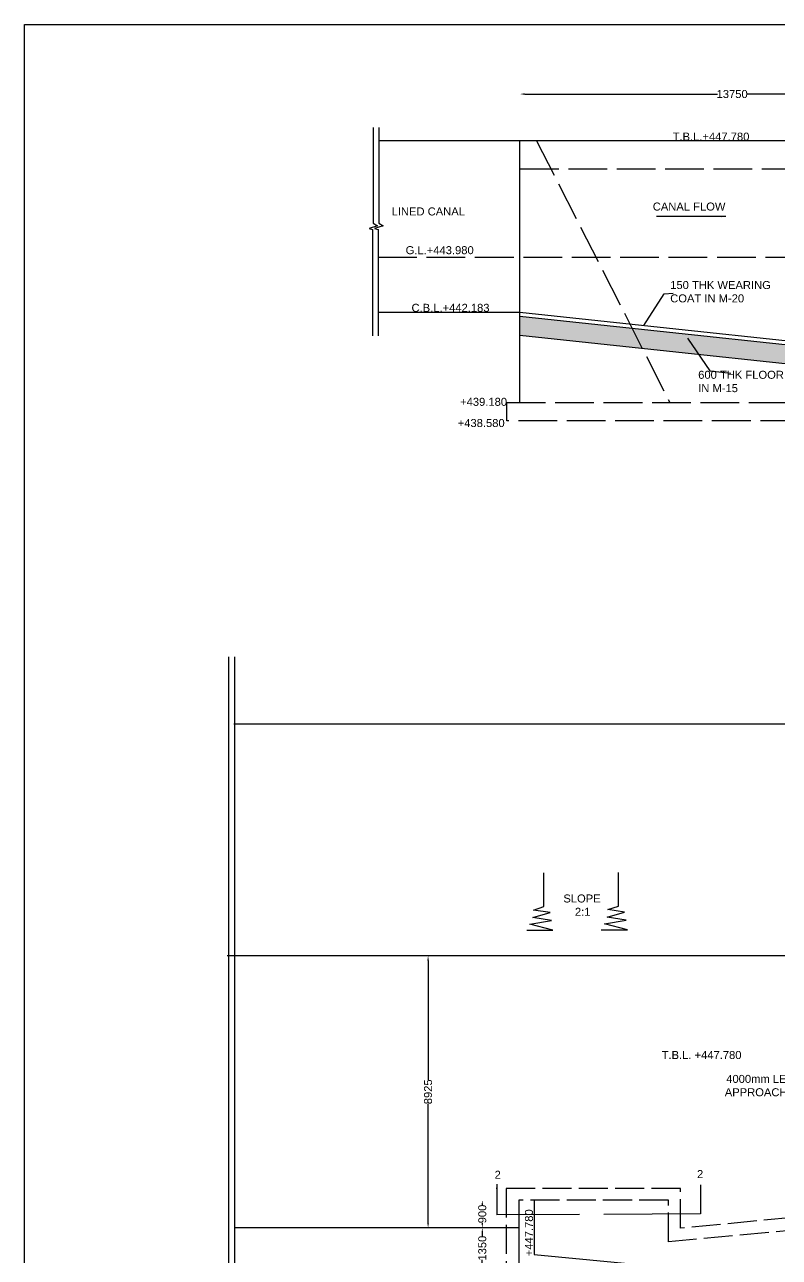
# Model space of a CAD drawing. Header units: millimetres. Extents: x -1552452794 to 662504, y 2311 to 4475819590.
# Drawn here: x 556365 to 579752, y 61522 to 99731 of the extents above; entities that cross this region are included whole.
import ezdxf

# ---------------------------------------------------------------- set-up
doc = ezdxf.new("R2010")
doc.units = ezdxf.units.MM
doc.header["$MEASUREMENT"] = 0
doc.linetypes.add('ACAD_ISO02W100', pattern=[15, 12, -3])
doc.layers.add('DIMENSION', color=7, linetype='Continuous')
doc.layers.add('DRAWING', color=7, linetype='Continuous')
doc.styles.get("Standard").update_dxf_attribs({"font": 'arial.ttf'})
doc.dimstyles.get("Standard").update_dxf_attribs({"dimtxt": 248, "dimasz": 150, "dimexe": 0.18, "dimexo": 0.0625, "dimgap": 0.09, "dimtad": 0, "dimtih": 1, "dimtoh": 1, "dimdec": 0, "dimzin": 0, "dimdsep": 46, "dimtxsty": 'Standard', "dimcen": 0.09, "dimse1": 1, "dimse2": 1, "dimadec": 0, "dimazin": 0, "dimtfac": 1, "dimtdec": 0, "dimtofl": 0, "dimtmove": 0, "dimatfit": 3, "dimfxl": 1, "dimtolj": 1, "dimtzin": 0, "dimarcsym": 0})

# ---------------------------------------------------------------- blocks, each defined once
blk = doc.blocks.new('*D14')
at = {"layer": 'Defpoints', "color": 0, "transparency": 16777216}
for p in [(571714, 97562), (584865, 97579), (584865, 97579)]:
    blk.add_point(p, dxfattribs=at)
at = {"layer": 'DRAWING', "color": 0, "lineweight": -2, "transparency": 16777216}
for p, q in [((571864, 97579), (577835, 97579)), ((584715, 97579), (578744, 97579))]:
    blk.add_line(p, q, dxfattribs=at)
at = {"layer": 'DRAWING', "color": 0, "transparency": 16777216}
for points in [[(571864, 97604), (571864, 97554), (571714, 97579)], [(584715, 97604), (584715, 97554), (584865, 97579)]]:
    blk.add_solid(points, dxfattribs=at)
at = {"layer": 'DRAWING', "color": 0, "transparency": 16777216, "insert": (578289, 97579), "char_height": 248, "attachment_point": 5}
blk.add_mtext('\\A1;13750', dxfattribs=at)
blk = doc.blocks.new('*D78')
at = {"layer": 'Defpoints', "color": 0, "transparency": 16777216}
for p in [(570547, 63292), (570547, 62439), (570547, 62439)]:
    blk.add_point(p, dxfattribs=at)
at = {"layer": 'DIMENSION', "color": 0, "lineweight": -2, "transparency": 16777216}
for p, q in [((570547, 63142), (570547, 63139)), ((570547, 62589), (570547, 62592))]:
    blk.add_line(p, q, dxfattribs=at)
at = {"layer": 'DIMENSION', "color": 0, "transparency": 16777216}
for points in [[(570522, 63142), (570572, 63142), (570547, 63292)], [(570522, 62589), (570572, 62589), (570547, 62439)]]:
    blk.add_solid(points, dxfattribs=at)
at = {"layer": 'DIMENSION', "color": 0, "transparency": 16777216, "insert": (570547, 62866), "char_height": 248, "attachment_point": 5, "rotation": 90}
blk.add_mtext('\\A1;900', dxfattribs=at)
blk = doc.blocks.new('*D79')
at = {"layer": 'Defpoints', "color": 0, "transparency": 16777216}
for p in [(570547, 62439), (570547, 61175), (570547, 61175)]:
    blk.add_point(p, dxfattribs=at)
at = {"layer": 'DIMENSION', "color": 0, "lineweight": -2, "transparency": 16777216}
for p, q in [((570547, 62289), (570547, 62165)), ((570547, 61325), (570547, 61449))]:
    blk.add_line(p, q, dxfattribs=at)
at = {"layer": 'DIMENSION', "color": 0, "transparency": 16777216}
for points in [[(570522, 62289), (570572, 62289), (570547, 62439)], [(570522, 61325), (570572, 61325), (570547, 61175)]]:
    blk.add_solid(points, dxfattribs=at)
at = {"layer": 'DIMENSION', "color": 0, "transparency": 16777216, "insert": (570547, 61807), "char_height": 248, "attachment_point": 5, "rotation": 90}
blk.add_mtext('\\A1;1350', dxfattribs=at)
blk = doc.blocks.new('*D102')
at = {"layer": 'Defpoints', "color": 0, "transparency": 16777216}
for p in [(568824, 70866), (568867, 70866), (568824, 62439)]:
    blk.add_point(p, dxfattribs=at)
at = {"layer": 'DIMENSION', "color": 0, "lineweight": -2, "transparency": 16777216}
for p, q in [((568867, 70716), (568867, 67024)), ((568867, 62589), (568867, 66281))]:
    blk.add_line(p, q, dxfattribs=at)
at = {"layer": 'DIMENSION', "color": 0, "transparency": 16777216}
for points in [[(568842, 70716), (568892, 70716), (568867, 70866)], [(568842, 62589), (568892, 62589), (568867, 62439)]]:
    blk.add_solid(points, dxfattribs=at)
at = {"layer": 'DIMENSION', "color": 0, "transparency": 16777216, "insert": (568867, 66653), "char_height": 248, "attachment_point": 5, "rotation": 90}
blk.add_mtext('\\A1;8925', dxfattribs=at)

msp = doc.modelspace()

# ---------------------------------------------------------------- hatches: boundary and pattern name
at = {"layer": 'DRAWING'}
h = msp.add_hatch(dxfattribs=at)
h.set_pattern_fill('AR-CONC', color=256, scale=30, style=0)
h.set_pattern_definition([(50, (279332.65, -8858.62), (215.17805, -18.82564), [22.5, -247.5]), (355, (279332.65, -8858.62), (-41.6254, 225.65764), [18, -198]), (100.4514, (279350.58, -8860.19), (173.55281, 206.83186), [19.12206, -210.34263]), (46.1842, (279332.65, -8798.62), (320.17231, -49.6557), [33.75, -371.25]), (96.6356, (279359.33, -8802.75), (280.3988, 292.23536), [28.6831, -315.5139]), (351.1842, (279332.65, -8798.62), (280.3986, 292.23558), [27, -297]), (21, (279362.65, -8813.62), (179.07212, -120.78567), [22.5, -247.5]), (326, (279362.65, -8813.62), (72.9946, 217.54501), [18, -198]), (71.4514, (279377.57, -8823.68), (252.06679, 96.75915), [19.12206, -210.34263]), (37.5, (279332.65, -8858.62), (3.647957, 99.868156), [0, -195.6, 0, -201, 0, -198.75]), (7.5, (279332.65, -8858.62), (78.92086, 118.323514), [0, -114.6, 0, -191.1, 0, -75.75]), (327.5, (279265.75, -8858.62), (160.14673, -6.766462), [0, -75, 0, -234, 0, -310.5]), (317.5, (279235.75, -8858.62), (174.95585, 30.031495), [0, -97.5, 0, -155.4, 0, -220.5])])
h.paths.add_polyline_path([(575183, 90326.4), (571713.7, 90698.7), (571713.7, 90110.9), (575499.2, 89704.7)])
h.paths.add_polyline_path([(575183, 90326.4), (575499.2, 89704.7), (584864.6, 88699.8), (584864.6, 89287.6)])
h.paths.add_polyline_path([(585362.7, 96131.3), (584864.6, 96131.3), (584864.6, 93200.3), (587764.8, 93200.3)])
h.paths.add_polyline_path([(585371.9, 94671), (586245.6, 94671), (586245.6, 93876), (585371.9, 93876)], flags=24)

# ---------------------------------------------------------------- linework, layer by layer
at = {"layer": 'DRAWING', "linetype": 'ACAD_ISO02W100', "ltscale": 75}
for p, q in [((576312.1, 63292.4), (571678.3, 63292.4)), ((576312.1, 62007.8), (576312.1, 63292.4)), ((583905.6, 62709.8), (576312.1, 62007.8))]:
    msp.add_line(p, q, dxfattribs=at)
at = {"layer": 'DRAWING', "ltscale": 75}
msp.add_line((571678.3, 63292.4), (571678.3, 50049), dxfattribs=at)
at = {"layer": 'DRAWING'}
msp.add_lwpolyline([(556365, 99730.7), (662503.6, 99730.7), (662503.6, 9614.6), (556365, 9614.6)], close=True, dxfattribs=at)
for points in [[(567169.5, 96544.9), (567169.5, 93575.5), (567298.4, 93499.2), (567037.6, 93413.4), (567148.9, 93381.7), (567148.9, 90081.2)], [(567340.9, 96544.9), (567340.9, 93575.5), (567469.8, 93499.2), (567209, 93413.4), (567320.3, 93381.7), (567320.3, 90081.2)], [(584864.6, 96131.3), (567357.7, 96131.3)], [(571713.7, 88023.4), (571713.7, 96131.3)], [(567320.3, 90820.7), (571713.7, 90820.7), (584864.6, 89409.6)], [(571713.7, 90698.7), (584864.6, 89287.6)], [(571713.7, 90110.9), (584864.6, 88699.8)], [(562694.4, 50049), (562694.4, 80130.9)], [(562874, 50049), (562874, 80130.9)], [(595817.2, 78043.6), (562848.2, 78043.6)], [(571923.6, 71662.5), (572731.7, 71662.5), (572022.9, 71847.2), (572694, 71966.9), (572108.5, 72055.8), (572646.1, 72209.7), (572129.1, 72288.4), (572457.8, 72401.3), (572457.8, 73442.9)], [(574234.9, 71673.5), (575043, 71673.5), (574334.2, 71858.1), (575005.3, 71977.9), (574419.8, 72066.8), (574957.4, 72220.7), (574440.3, 72299.3), (574769, 72412.2), (574769, 73453.8)], [(589621.5, 70865.9), (562640, 70865.9)], [(572150.8, 63292.4), (572150.8, 61610.9), (584765.4, 60397.2), (584744.3, 64525.4)], [(571678.3, 62439.3), (562874, 62439.3)]]:
    msp.add_lwpolyline(points, dxfattribs=at)
at = {"layer": 'DRAWING', "linetype": 'ACAD_ISO02W100', "ltscale": 100}
for points in [[(572231.4, 96131.3), (576354.1, 88023.4)], [(571713.7, 95256.7), (584864.6, 95256.7)], [(567320.3, 92528.8), (595817.2, 92528.8)]]:
    msp.add_lwpolyline(points, dxfattribs=at)
msp.add_lwpolyline([(584864.6, 87449.2), (571307.4, 87449.2), (571307.4, 88023.4), (584864.6, 88023.4)], close=True, dxfattribs=at)
at = {"layer": 'DRAWING', "linetype": 'ACAD_ISO02W100', "ltscale": 75}
msp.add_lwpolyline([(583531.2, 63077.5), (576687.2, 62426.4), (576687.2, 63655.6), (571281.7, 63655.6), (571281.7, 53965.8), (584756.3, 59490.4)], dxfattribs=at)

# ---------------------------------------------------------------- texts
at = {"layer": 'DRAWING', "char_height": 248, "attachment_point": 1}
for s, insert, width in [('T.B.L.+447.780', (576445, 96384.5), 4056.272), ('LINED CANAL ', (567737.2, 94064.6), 2251.058), ('CANAL FLOW', (575829.9, 94216.7), 2251.058), ('G.L.+443.980', (568171.3, 92864.4), 2251.058), ('150 THK WEARING COAT IN M-20', (576370.6, 91784), 3217.329), ('C.B.L.+442.183', (568353.7, 91077.3), 2251.058), ('600 THK FLOOR CONCRETE  IN M-15', (577237.2, 89001.9), 4786.402), (' +439.180', (569763.1, 88164.1), 2251.058), (' +438.580', (569688.8, 87506.5), 2251.058), ('\\pi103.5457;SLOPE \\P\\pi460.23601;2:1', (572955.7, 72769.6), 1328.336), ('\\pi541.56704;T.B.L. +447.780', (575563, 67918), 3533.53), ('\\pi158.90109;4000mm LENGTH \\P\\pi113.39495;APPROACH SLAB', (577947.8, 67177.4), 3134.954), ('2', (570928.6, 64206.3), 2251.058), ('2', (577200.9, 64227.6), 2251.058)]:
    msp.add_mtext(s, dxfattribs=dict(at, insert=insert, width=width))
at = {"layer": 'DRAWING', "insert": (571868, 61364.4), "char_height": 248, "width": 2251.058, "attachment_point": 1, "rotation": 90}
msp.add_mtext('  +447.780', dxfattribs=at)

# ---------------------------------------------------------------- dimensions: what is measured, and where the dimension line sits
at = {"layer": 'DIMENSION'}
for base, p1, p2, text, picture, middle in [((568866.6, 70865.9), (568824.4, 62439.3), (568824.4, 70865.9), '8925', '*D102', (568866.6, 66652.6)), ((570546.8, 62439.3), (570546.8, 63292.4), (570546.8, 62439.3), '900', '*D78', (570546.8, 62865.8)), ((570546.8, 61174.8), (570546.8, 62439.3), (570546.8, 61174.8), '1350', '*D79', (570546.8, 61807.1))]:
    dim = msp.add_linear_dim(base=base, p1=p1, p2=p2, angle=90, text=text, dimstyle='Standard', dxfattribs=at)
    dim.commit()
    dim.dimension.update_dxf_attribs({"geometry": picture, "text_midpoint": middle, "text_rotation": 90})
at = {"layer": 'DRAWING'}
dim = msp.add_linear_dim(base=(584864.6, 97579.3), p1=(571713.7, 97562.3), p2=(584864.6, 97579.3), text='13750', dimstyle='Standard', dxfattribs=at)
dim.commit()
dim.dimension.update_dxf_attribs({"geometry": '*D14', "text_midpoint": (578289.2, 97579.3)})

# ---------------------------------------------------------------- leaders
at = {"layer": 'DIMENSION', "linetype": 'ACAD_ISO02W100', "ltscale": 250}
for points in [[(570994.6, 63794), (570994.6, 62839.4)], [(577311.8, 63767.2), (577311.8, 62867), (570994.6, 62839.4)]]:
    msp.add_leader(points, dimstyle='Standard', override={"dimgap": 0.09, "dimtad": 0}, dxfattribs=at)
at = {"layer": 'DRAWING'}
for points in [[(578090.5, 93785.8), (575949.3, 93785.8)], [(575551.3, 90408.9), (576183.7, 91390.1), (576457.1, 91406.1)], [(576907.7, 90013.1), (577594.5, 88997.6), (578247.6, 88930.3)]]:
    msp.add_leader(points, dimstyle='Standard', override={"dimgap": 0.09, "dimtad": 0}, dxfattribs=at)

doc.saveas('drawing.dxf')
